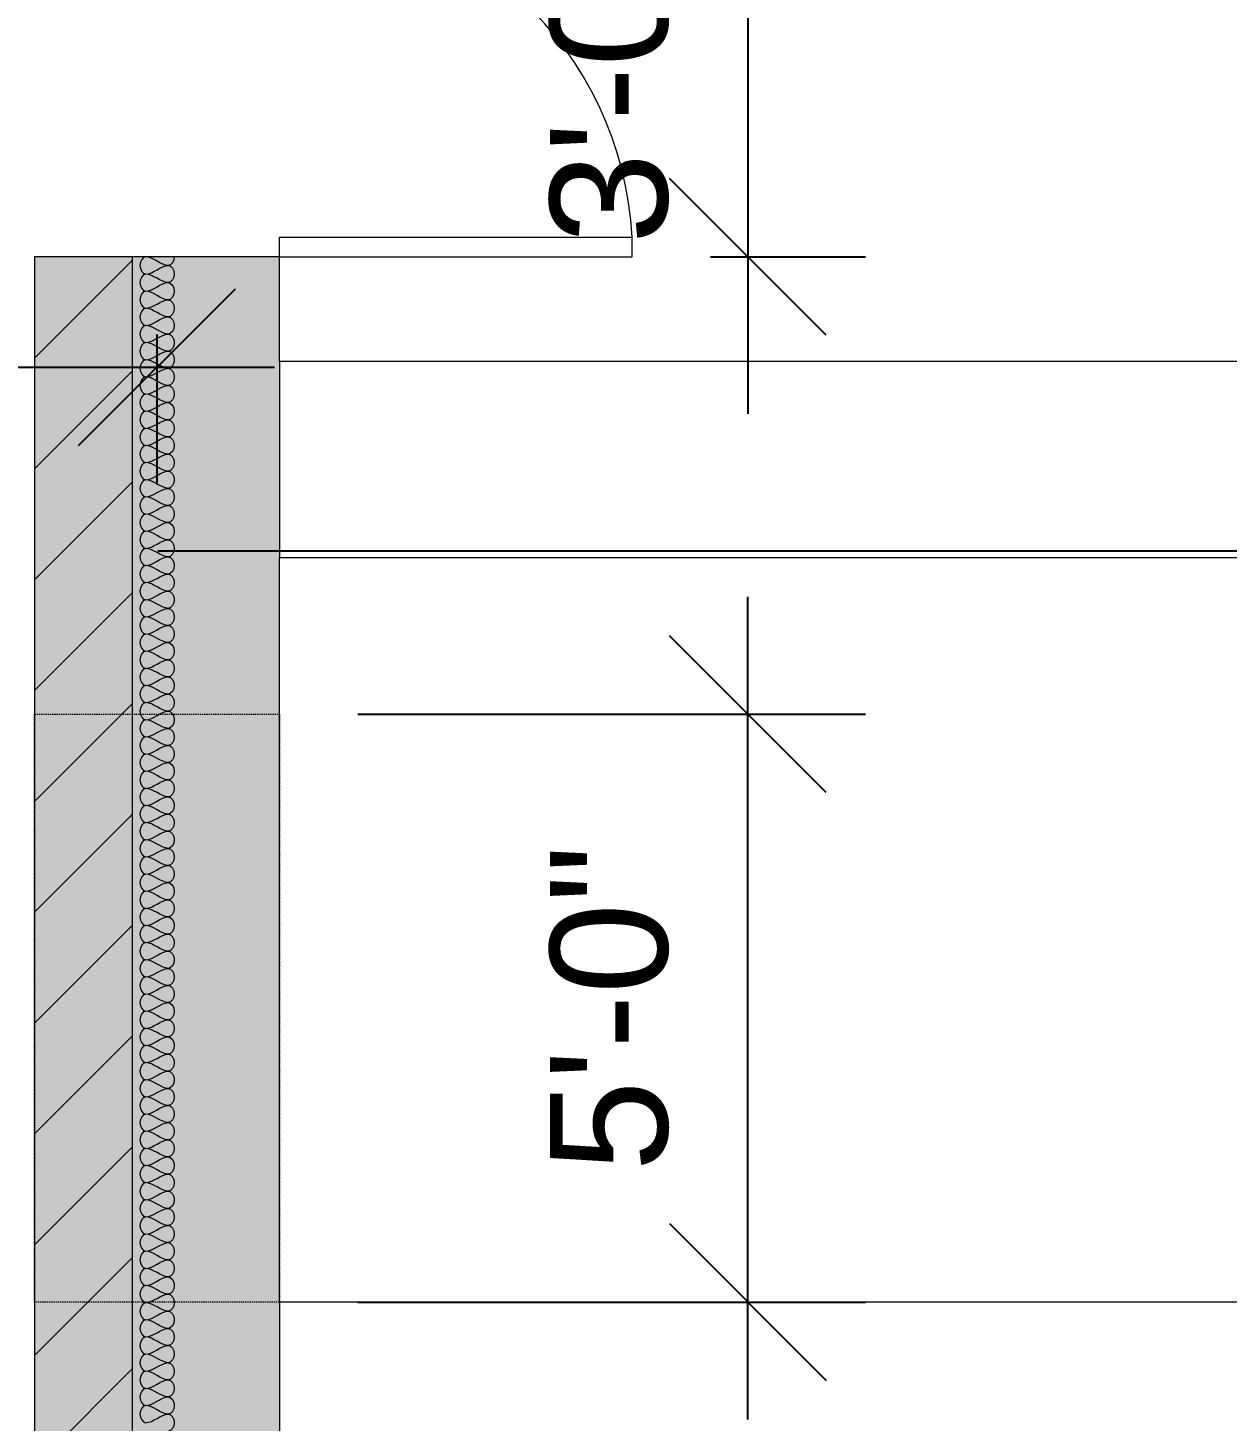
# Model space of a CAD drawing. Header units: inches. Extents: x 1913 to 24953, y -2945 to 1064.
# Drawn here: x 24171.5 to 24294, y -154.8 to -12.6 of the extents above; entities that cross this region are included whole.
import ezdxf

# ---------------------------------------------------------------- set-up
doc = ezdxf.new("R2010")
doc.units = ezdxf.units.IN
doc.header["$MEASUREMENT"] = 0
doc.linetypes.add('Hidden 1_8_', pattern=[0.1875, 0.125, -0.0625])
for name, color, linetype, lineweight in [('A-ANNO-DIMS', 211, 'Continuous', 9), ('A-DETL', 90, 'Continuous', 9), ('A-DETL-HDLN', 90, 'Hidden 1_8_', 9), ('A-DOOR', 31, 'Continuous', 13), ('A-WALL', 113, 'Continuous', 13), ('A-WALL-PATT', 111, 'Continuous', 50)]:
    doc.layers.add(name, color=color, linetype=linetype, lineweight=lineweight)
doc.styles.add('Arial', font='arial.ttf', dxfattribs={"height": 12})
doc.dimstyles.new('Linear_-_3_32__Arial', dxfattribs={"dimscale": 12, "dimtxt": 12.243113, "dimasz": 1.333333, "dimexe": 1, "dimexo": 0.666667, "dimgap": 0.666667, "dimtad": 1, "dimdec": 5, "dimrnd": 0.03125, "dimzin": 1, "dimdsep": 46, "dimlunit": 4, "dimtxsty": 'Arial', "dimblk1": 'OBLIQUE', "dimblk2": 'OBLIQUE', "dimsah": 1, "dimcen": 0.09, "dimdle": 1, "dimazin": 0, "dimtfac": 1, "dimtdec": 4, "dimtix": 1, "dimtmove": 0, "dimatfit": 3, "dimfxl": 1, "dimtvp": 1, "dimtfill": 1, "dimfrac": 2, "dimtolj": 1, "dimtzin": 0, "dimarcsym": 2})

# ---------------------------------------------------------------- blocks, each defined once
blk = doc.blocks.new('Single-Flush - 36_ x 80_-495087-FloorPlan')
at = {"layer": 'A-DOOR', "lineweight": 20}
for p, q in [((16, 12.5), (16, 48.51)), ((18, 48.51), (16, 48.51)), ((18, 12.5), (18, 48.51)), ((18, 12.5), (16, 12.5))]:
    blk.add_line(p, q, dxfattribs=at)
at = {"layer": 'A-DOOR', "lineweight": 9}
blk.add_arc((18, 12.5), 36.07, 93.1789, 180, dxfattribs=at)
blk = doc.blocks.new('_Oblique')
at = {"color": 0, "linetype": 'ByBlock', "lineweight": -2}
blk.add_line((-0.5, -0.5), (0.5, 0.5), dxfattribs=at)
blk = doc.blocks.new('*D806')
at = {"layer": 'A-ANNO-DIMS', "color": 0, "lineweight": -2, "transparency": 16777216}
for p, q in [((24420.62, 786.04), (24420.62, -1541.96)), ((24190, 774.04), (24432.62, 774.04)), ((24192.72, -1529.96), (24432.62, -1529.96))]:
    blk.add_line(p, q, dxfattribs=at)
at = {"layer": 'Defpoints', "color": 0, "lineweight": 0, "transparency": 16777216}
for p in [(24182, 774.04), (24184.72, -1529.96), (24420.62, -1529.96)]:
    blk.add_point(p, dxfattribs=at)
at = {"layer": 'A-ANNO-DIMS', "color": 0, "lineweight": -2, "transparency": 16777216, "xscale": 16, "yscale": 16, "zscale": 16}
for p, rotation in [((24420.62, 774.04), 90), ((24420.62, -1529.96), 270)]:
    blk.add_blockref('_Oblique', p, dxfattribs=dict(at, rotation=rotation))
at = {"layer": 'A-ANNO-DIMS', "color": 0, "lineweight": 0, "transparency": 16777216, "insert": (24406.5, -377.96), "char_height": 12, "width": 73.4587, "attachment_point": 5, "rotation": 90, "style": 'Arial'}
blk.add_mtext('\\A1;192\'-0"', dxfattribs=at)
blk = doc.blocks.new('*D768')
at = {"layer": 'A-ANNO-DIMS', "color": 0, "lineweight": -2, "transparency": 16777216}
for p, q in [((24388.62, -977.96), (24388.62, -53.96)), ((24184.82, -65.96), (24400.62, -65.96)), ((24205.22, -965.96), (24400.62, -965.96))]:
    blk.add_line(p, q, dxfattribs=at)
at = {"layer": 'Defpoints', "color": 0, "lineweight": 0, "transparency": 16777216}
for p in [(24176.82, -65.96), (24388.62, -65.96), (24197.22, -965.96)]:
    blk.add_point(p, dxfattribs=at)
at = {"layer": 'A-ANNO-DIMS', "color": 0, "lineweight": -2, "transparency": 16777216, "xscale": 16, "yscale": 16, "zscale": 16}
for p, rotation in [((24388.62, -65.96), 90), ((24388.62, -965.96), 270)]:
    blk.add_blockref('_Oblique', p, dxfattribs=dict(at, rotation=rotation))
at = {"layer": 'A-ANNO-DIMS', "color": 0, "lineweight": 0, "transparency": 16777216, "insert": (24374.5, -515.96), "char_height": 12, "width": 51.3081, "attachment_point": 5, "rotation": 90, "style": 'Arial'}
blk.add_mtext('\\A1;75\'-0"', dxfattribs=at)
blk = doc.blocks.new('*D769')
at = {"layer": 'A-ANNO-DIMS', "color": 0, "lineweight": -2, "transparency": 16777216}
for p, q in [((24388.62, -77.96), (24388.62, 786.04)), ((24192.72, 774.04), (24400.62, 774.04)), ((24184.82, -65.96), (24400.62, -65.96))]:
    blk.add_line(p, q, dxfattribs=at)
at = {"layer": 'Defpoints', "color": 0, "lineweight": 0, "transparency": 16777216}
for p in [(24184.72, 774.04), (24388.62, 774.04), (24176.82, -65.96)]:
    blk.add_point(p, dxfattribs=at)
at = {"layer": 'A-ANNO-DIMS', "color": 0, "lineweight": -2, "transparency": 16777216, "xscale": 16, "yscale": 16, "zscale": 16}
for p, rotation in [((24388.62, 774.04), 90), ((24388.62, -65.96), 270)]:
    blk.add_blockref('_Oblique', p, dxfattribs=dict(at, rotation=rotation))
at = {"layer": 'A-ANNO-DIMS', "color": 0, "lineweight": 0, "transparency": 16777216, "insert": (24374.5, 354.04), "char_height": 12, "width": 62.3834, "attachment_point": 5, "rotation": 90, "style": 'Arial'}
blk.add_mtext('\\A1;70\'-0"', dxfattribs=at)
blk = doc.blocks.new('*D794')
at = {"layer": 'A-ANNO-DIMS', "color": 0, "lineweight": -2, "transparency": 16777216}
for p, q in [((23668.72, -57.96), (23668.72, 26.47)), ((24184.72, 17.79), (24184.72, 2.47)), ((23656.72, 14.47), (24196.72, 14.47))]:
    blk.add_line(p, q, dxfattribs=at)
at = {"layer": 'Defpoints', "color": 0, "lineweight": 0, "transparency": 16777216}
for p in [(24184.72, 25.79), (24184.72, 14.47), (23668.72, -65.96)]:
    blk.add_point(p, dxfattribs=at)
at = {"layer": 'A-ANNO-DIMS', "color": 0, "lineweight": -2, "transparency": 16777216, "xscale": 16, "yscale": 16, "zscale": 16, "rotation": 180}
blk.add_blockref('_Oblique', (23668.72, 14.47), dxfattribs=at)
at = {"layer": 'A-ANNO-DIMS', "color": 0, "lineweight": -2, "transparency": 16777216, "xscale": 16, "yscale": 16, "zscale": 16}
blk.add_blockref('_Oblique', (24184.72, 14.47), dxfattribs=at)
at = {"layer": 'A-ANNO-DIMS', "color": 0, "lineweight": 0, "transparency": 16777216, "insert": (23926.72, 28.61), "char_height": 12, "width": 62.3834, "attachment_point": 5, "style": 'Arial'}
blk.add_mtext('\\A1;43\'-0"', dxfattribs=at)
blk = doc.blocks.new('*D796')
at = {"layer": 'A-ANNO-DIMS', "color": 0, "lineweight": -2, "transparency": 16777216}
for p, q in [((24082.72, -57.96), (24082.72, -35.2)), ((24184.72, -43.89), (24184.72, -59.2)), ((24070.72, -47.2), (24196.72, -47.2))]:
    blk.add_line(p, q, dxfattribs=at)
at = {"layer": 'Defpoints', "color": 0, "lineweight": 0, "transparency": 16777216}
for p in [(24184.72, -35.89), (24184.72, -47.2), (24082.72, -65.96)]:
    blk.add_point(p, dxfattribs=at)
at = {"layer": 'A-ANNO-DIMS', "color": 0, "lineweight": -2, "transparency": 16777216, "xscale": 16, "yscale": 16, "zscale": 16, "rotation": 180}
blk.add_blockref('_Oblique', (24082.72, -47.2), dxfattribs=at)
at = {"layer": 'A-ANNO-DIMS', "color": 0, "lineweight": -2, "transparency": 16777216, "xscale": 16, "yscale": 16, "zscale": 16}
blk.add_blockref('_Oblique', (24184.72, -47.2), dxfattribs=at)
at = {"layer": 'A-ANNO-DIMS', "color": 0, "lineweight": 0, "transparency": 16777216, "insert": (24133.72, -33.07), "char_height": 12, "width": 51.3081, "attachment_point": 5, "style": 'Arial'}
blk.add_mtext('\\A1;8\'-6"', dxfattribs=at)
blk = doc.blocks.new('*D798')
at = {"layer": 'A-ANNO-DIMS', "color": 0, "lineweight": -2, "transparency": 16777216}
for p, q in [((24245.05, 0.04), (24245.05, 16.04)), ((24241.24, 0.04), (24257.05, 0.04)), ((24245.05, 0.04), (24245.05, -35.96)), ((24241.24, -35.96), (24257.05, -35.96)), ((24245.05, -35.96), (24245.05, -51.96))]:
    blk.add_line(p, q, dxfattribs=at)
at = {"layer": 'Defpoints', "color": 0, "lineweight": 0, "transparency": 16777216}
for p in [(24233.24, 0.04), (24233.24, -35.96), (24245.05, -35.96)]:
    blk.add_point(p, dxfattribs=at)
at = {"layer": 'A-ANNO-DIMS', "color": 0, "lineweight": -2, "transparency": 16777216, "xscale": 16, "yscale": 16, "zscale": 16}
for p, rotation in [((24245.05, 0.04), 270), ((24245.05, -35.96), 90)]:
    blk.add_blockref('_Oblique', p, dxfattribs=dict(at, rotation=rotation))
at = {"layer": 'A-ANNO-DIMS', "color": 0, "lineweight": 0, "transparency": 16777216, "insert": (24230.92, -17.96), "char_height": 12, "width": 62.3834, "attachment_point": 5, "rotation": 90, "style": 'Arial'}
blk.add_mtext('\\A1;3\'-0"', dxfattribs=at)
blk = doc.blocks.new('*D799')
at = {"layer": 'A-ANNO-DIMS', "color": 0, "lineweight": -2, "transparency": 16777216}
for p, q in [((24245.05, -154.64), (24245.05, -70.64)), ((24205.22, -82.64), (24257.05, -82.64)), ((24205.22, -142.64), (24257.05, -142.64))]:
    blk.add_line(p, q, dxfattribs=at)
at = {"layer": 'Defpoints', "color": 0, "lineweight": 0, "transparency": 16777216}
for p in [(24197.22, -82.64), (24245.05, -82.64), (24197.22, -142.64)]:
    blk.add_point(p, dxfattribs=at)
at = {"layer": 'A-ANNO-DIMS', "color": 0, "lineweight": -2, "transparency": 16777216, "xscale": 16, "yscale": 16, "zscale": 16}
for p, rotation in [((24245.05, -82.64), 90), ((24245.05, -142.64), 270)]:
    blk.add_blockref('_Oblique', p, dxfattribs=dict(at, rotation=rotation))
at = {"layer": 'A-ANNO-DIMS', "color": 0, "lineweight": 0, "transparency": 16777216, "insert": (24230.93, -112.64), "char_height": 12, "width": 51.3081, "attachment_point": 5, "rotation": 90, "style": 'Arial'}
blk.add_mtext('\\A1;5\'-0"', dxfattribs=at)

msp = doc.modelspace()

# ---------------------------------------------------------------- hatches: boundary and pattern name
at = {"layer": 'A-WALL-PATT', "lineweight": 0}
h = msp.add_hatch(dxfattribs=at)
h.set_pattern_fill('FP_1', color=256, style=0, pattern_type=2)
h.set_pattern_definition([(50, (23317.123, 399.692), (36.72335, -3.213), [3.84, -42.24]), (355, (23317.123, 399.69), (-7.1044, 38.51274), [3.072, -33.792]), (100.451, (23320.183, 399.424), (29.62024, 35.29956), [3.263, -35.898]), (46.184, (23317.123, 409.93), (54.6425, -8.4752), [5.76, -63.36]), (96.636, (23321.68, 409.226), (47.854, 49.8752), [4.895, -53.848]), (351.184, (23317.123, 409.93), (47.8553, 49.8749), [4.608, -50.688]), (21, (23322.243, 407.372), (30.56126, -20.614), [3.84, -42.24]), (326, (23322.243, 407.37), (12.4577, 37.1283), [3.072, -33.792]), (71.451, (23324.79, 405.654), (43.02, 16.5135), [3.263, -35.898]), (37.5, (23317.123, 399.692), (0.6228, 17.04428), [1.69, -31.693, 1.69, -32.614, -33.92]), (37.5, (23317.123, 399.692), (0.6228, 17.04428), [-67.686, 1.69, -32.23]), (7.5, (23317.123, 399.692), (13.4694, 20.19387), [1.69, -17.869, 1.69, -30.925, -12.928]), (7.5, (23317.123, 399.692), (13.4694, 20.19387), [-52.173, 1.69, -11.238]), (327.5, (23305.705, 399.692), (27.33168, -1.15522), [1.69, -11.11, 1.69, -38.246, -52.992]), (327.5, (23305.705, 399.692), (27.33168, -1.15522), [-52.736, 1.69, -51.302]), (317.5, (23300.585, 399.692), (29.85903, 5.12498), [1.69, -14.95, 1.69, -24.832, -37.632]), (317.5, (23300.585, 399.692), (29.85903, 5.12498), [-43.162, 1.69, -35.942])])
h.paths.add_polyline_path([(24172.225, -35.956342), (24197.225, -35.956342), (24197.225, -46.641983), (24197.225, -66.641983), (24197.225, -142.641983), (24197.225, -162.641983), (24197.225, -965.956342), (24172.225, -965.956342), (24172.225, -291.956342), (24172.225, -271.956342), (24172.225, -172.956342), (24172.225, -162.956342)], flags=0)
h.paths.add_polyline_path([(24172.225, 193.043658), (24197.225, 193.043658), (24197.225, 0.043658), (24172.225, 0.043658)], flags=0)
h = msp.add_hatch(dxfattribs=at)
h.set_pattern_fill('FP_2', color=256, style=0, pattern_type=2)
h.set_pattern_definition([(45, (23317.1235, 399.692), (-5.656854, 5.656854), [])])
h.paths.add_polyline_path([(24172.225, 0.043658), (24182.225, 0.043658), (24182.225, 193.043658), (24172.225, 193.043658)])
h.paths.add_polyline_path([(24172.225, -965.956342), (24182.225, -965.956342), (24182.225, -35.956342), (24172.225, -35.956342)])
h.paths.add_polyline_path([(24172.225, -1325.956441), (24182.225, -1325.956441), (24182.225, -1085.956342), (24172.225, -1085.956342)])
h.paths.add_polyline_path([(24182.225, -1457.956342), (24172.225, -1457.956342), (24172.225, -1517.456342), (24182.225, -1517.456342)])

# ---------------------------------------------------------------- linework, layer by layer
at = {"layer": 'A-DETL', "lineweight": 0}
for points in [[(24183.558333, -35.956342), (24183.283347, -35.956342), (24182.666653, -36.831342), (24183.283347, -37.706342), (24183.558333, -37.706342)], [(24185.891667, -36.831342), (24185.089952, -36.831342), (24184.360048, -35.956342), (24183.558333, -35.956342)], [(24183.558333, -37.706342), (24184.360048, -37.706342), (24185.089952, -36.831342), (24185.891667, -36.831342)], [(24186.475, -35.956342), (24186.475, -36.368821), (24186.166653, -36.831342), (24185.891667, -36.831342)], [(24185.891667, -36.831342), (24186.166653, -36.831342), (24186.783347, -37.706342), (24186.166653, -38.581342), (24185.891667, -38.581342)], [(24183.558333, -37.706342), (24183.283347, -37.706342), (24182.666653, -38.581342), (24183.283347, -39.456342), (24183.558333, -39.456342)], [(24185.891667, -38.581342), (24185.089952, -38.581342), (24184.360048, -37.706342), (24183.558333, -37.706342)], [(24183.558333, -39.456342), (24183.283347, -39.456342), (24182.666653, -40.331342), (24183.283347, -41.206342), (24183.558333, -41.206342)], [(24183.558333, -39.456342), (24184.360048, -39.456342), (24185.089952, -38.581342), (24185.891667, -38.581342)], [(24185.891667, -40.331342), (24185.089952, -40.331342), (24184.360048, -39.456342), (24183.558333, -39.456342)], [(24185.891667, -38.581342), (24186.166653, -38.581342), (24186.783347, -39.456342), (24186.166653, -40.331342), (24185.891667, -40.331342)], [(24183.558333, -41.206342), (24183.283347, -41.206342), (24182.666653, -42.081342), (24183.283347, -42.956342), (24183.558333, -42.956342)], [(24183.558333, -41.206342), (24184.360048, -41.206342), (24185.089952, -40.331342), (24185.891667, -40.331342)], [(24185.891667, -42.081342), (24185.089952, -42.081342), (24184.360048, -41.206342), (24183.558333, -41.206342)], [(24185.891667, -40.331342), (24186.166653, -40.331342), (24186.783347, -41.206342), (24186.166653, -42.081342), (24185.891667, -42.081342)], [(24183.558333, -42.956342), (24184.360048, -42.956342), (24185.089952, -42.081342), (24185.891667, -42.081342)], [(24185.891667, -42.081342), (24186.166653, -42.081342), (24186.783347, -42.956342), (24186.166653, -43.831342), (24185.891667, -43.831342)], [(24183.558333, -42.956342), (24183.283347, -42.956342), (24182.666653, -43.831342), (24183.283347, -44.706342), (24183.558333, -44.706342)], [(24185.891667, -43.831342), (24185.089952, -43.831342), (24184.360048, -42.956342), (24183.558333, -42.956342)], [(24183.558333, -44.706342), (24184.360048, -44.706342), (24185.089952, -43.831342), (24185.891667, -43.831342)], [(24185.891667, -43.831342), (24186.166653, -43.831342), (24186.783347, -44.706342), (24186.166653, -45.581342), (24185.891667, -45.581342)], [(24183.558333, -44.706342), (24183.283347, -44.706342), (24182.666653, -45.581342), (24183.283347, -46.456342), (24183.558333, -46.456342)], [(24185.891667, -45.581342), (24185.089952, -45.581342), (24184.360048, -44.706342), (24183.558333, -44.706342)], [(24183.558333, -46.456342), (24183.283347, -46.456342), (24182.666653, -47.331342), (24183.283347, -48.206342), (24183.558333, -48.206342)], [(24183.558333, -46.456342), (24184.360048, -46.456342), (24185.089952, -45.581342), (24185.891667, -45.581342)], [(24185.891667, -47.331342), (24185.089952, -47.331342), (24184.360048, -46.456342), (24183.558333, -46.456342)], [(24185.891667, -45.581342), (24186.166653, -45.581342), (24186.783347, -46.456342), (24186.166653, -47.331342), (24185.891667, -47.331342)], [(24183.558333, -48.206342), (24183.283347, -48.206342), (24182.666653, -49.081342), (24183.283347, -49.956342), (24183.558333, -49.956342)], [(24183.558333, -48.206342), (24184.360048, -48.206342), (24185.089952, -47.331342), (24185.891667, -47.331342)], [(24185.891667, -49.081342), (24185.089952, -49.081342), (24184.360048, -48.206342), (24183.558333, -48.206342)], [(24185.891667, -47.331342), (24186.166653, -47.331342), (24186.783347, -48.206342), (24186.166653, -49.081342), (24185.891667, -49.081342)], [(24183.558333, -49.956342), (24184.360048, -49.956342), (24185.089952, -49.081342), (24185.891667, -49.081342)], [(24185.891667, -49.081342), (24186.166653, -49.081342), (24186.783347, -49.956342), (24186.166653, -50.831342), (24185.891667, -50.831342)], [(24183.558333, -49.956342), (24183.283347, -49.956342), (24182.666653, -50.831342), (24183.283347, -51.706342), (24183.558333, -51.706342)], [(24185.891667, -50.831342), (24185.089952, -50.831342), (24184.360048, -49.956342), (24183.558333, -49.956342)], [(24183.558333, -51.706342), (24184.360048, -51.706342), (24185.089952, -50.831342), (24185.891667, -50.831342)], [(24185.891667, -50.831342), (24186.166653, -50.831342), (24186.783347, -51.706342), (24186.166653, -52.581342), (24185.891667, -52.581342)], [(24183.558333, -51.706342), (24183.283347, -51.706342), (24182.666653, -52.581342), (24183.283347, -53.456342), (24183.558333, -53.456342)], [(24185.891667, -52.581342), (24185.089952, -52.581342), (24184.360048, -51.706342), (24183.558333, -51.706342)], [(24183.558333, -53.456342), (24184.360048, -53.456342), (24185.089952, -52.581342), (24185.891667, -52.581342)], [(24185.891667, -52.581342), (24186.166653, -52.581342), (24186.783347, -53.456342), (24186.166653, -54.331342), (24185.891667, -54.331342)], [(24183.558333, -53.456342), (24183.283347, -53.456342), (24182.666653, -54.331342), (24183.283347, -55.206342), (24183.558333, -55.206342)], [(24185.891667, -54.331342), (24185.089952, -54.331342), (24184.360048, -53.456342), (24183.558333, -53.456342)], [(24183.558333, -55.206342), (24183.283347, -55.206342), (24182.666653, -56.081342), (24183.283347, -56.956342), (24183.558333, -56.956342)], [(24183.558333, -55.206342), (24184.360048, -55.206342), (24185.089952, -54.331342), (24185.891667, -54.331342)], [(24185.891667, -56.081342), (24185.089952, -56.081342), (24184.360048, -55.206342), (24183.558333, -55.206342)], [(24185.891667, -54.331342), (24186.166653, -54.331342), (24186.783347, -55.206342), (24186.166653, -56.081342), (24185.891667, -56.081342)], [(24183.558333, -56.956342), (24184.360048, -56.956342), (24185.089952, -56.081342), (24185.891667, -56.081342)], [(24185.891667, -56.081342), (24186.166653, -56.081342), (24186.783347, -56.956342), (24186.166653, -57.831342), (24185.891667, -57.831342)], [(24183.558333, -56.956342), (24183.283347, -56.956342), (24182.666653, -57.831342), (24183.283347, -58.706342), (24183.558333, -58.706342)], [(24185.891667, -57.831342), (24185.089952, -57.831342), (24184.360048, -56.956342), (24183.558333, -56.956342)], [(24183.558333, -58.706342), (24184.360048, -58.706342), (24185.089952, -57.831342), (24185.891667, -57.831342)], [(24185.891667, -57.831342), (24186.166653, -57.831342), (24186.783347, -58.706342), (24186.166653, -59.581342), (24185.891667, -59.581342)], [(24183.558333, -58.706342), (24183.283347, -58.706342), (24182.666653, -59.581342), (24183.283347, -60.456342), (24183.558333, -60.456342)], [(24185.891667, -59.581342), (24185.089952, -59.581342), (24184.360048, -58.706342), (24183.558333, -58.706342)], [(24183.558333, -60.456342), (24184.360048, -60.456342), (24185.089952, -59.581342), (24185.891667, -59.581342)], [(24185.891667, -59.581342), (24186.166653, -59.581342), (24186.783347, -60.456342), (24186.166653, -61.331342), (24185.891667, -61.331342)], [(24183.558333, -60.456342), (24183.283347, -60.456342), (24182.666653, -61.331342), (24183.283347, -62.206342), (24183.558333, -62.206342)], [(24185.891667, -61.331342), (24185.089952, -61.331342), (24184.360048, -60.456342), (24183.558333, -60.456342)], [(24183.558333, -62.206342), (24183.283347, -62.206342), (24182.666653, -63.081342), (24183.283347, -63.956342), (24183.558333, -63.956342)], [(24183.558333, -62.206342), (24184.360048, -62.206342), (24185.089952, -61.331342), (24185.891667, -61.331342)], [(24185.891667, -63.081342), (24185.089952, -63.081342), (24184.360048, -62.206342), (24183.558333, -62.206342)], [(24185.891667, -61.331342), (24186.166653, -61.331342), (24186.783347, -62.206342), (24186.166653, -63.081342), (24185.891667, -63.081342)], [(24183.558333, -63.956342), (24183.283347, -63.956342), (24182.666653, -64.831342), (24183.283347, -65.706342), (24183.558333, -65.706342)], [(24183.558333, -63.956342), (24184.360048, -63.956342), (24185.089952, -63.081342), (24185.891667, -63.081342)], [(24185.891667, -64.831342), (24185.089952, -64.831342), (24184.360048, -63.956342), (24183.558333, -63.956342)], [(24185.891667, -63.081342), (24186.166653, -63.081342), (24186.783347, -63.956342), (24186.166653, -64.831342), (24185.891667, -64.831342)], [(24183.558333, -65.706342), (24184.360048, -65.706342), (24185.089952, -64.831342), (24185.891667, -64.831342)], [(24185.891667, -64.831342), (24186.166653, -64.831342), (24186.783347, -65.706342), (24186.166653, -66.581342), (24185.891667, -66.581342)], [(24183.558333, -65.706342), (24183.283347, -65.706342), (24182.666653, -66.581342), (24183.283347, -67.456342), (24183.558333, -67.456342)], [(24185.891667, -66.581342), (24185.089952, -66.581342), (24184.360048, -65.706342), (24183.558333, -65.706342)], [(24183.558333, -67.456342), (24184.360048, -67.456342), (24185.089952, -66.581342), (24185.891667, -66.581342)], [(24185.891667, -66.581342), (24186.166653, -66.581342), (24186.783347, -67.456342), (24186.166653, -68.331342), (24185.891667, -68.331342)], [(24183.558333, -67.456342), (24183.283347, -67.456342), (24182.666653, -68.331342), (24183.283347, -69.206342), (24183.558333, -69.206342)], [(24185.891667, -68.331342), (24185.089952, -68.331342), (24184.360048, -67.456342), (24183.558333, -67.456342)], [(24183.558333, -69.206342), (24183.283347, -69.206342), (24182.666653, -70.081342), (24183.283347, -70.956342), (24183.558333, -70.956342)], [(24183.558333, -69.206342), (24184.360048, -69.206342), (24185.089952, -68.331342), (24185.891667, -68.331342)], [(24185.891667, -70.081342), (24185.089952, -70.081342), (24184.360048, -69.206342), (24183.558333, -69.206342)], [(24185.891667, -68.331342), (24186.166653, -68.331342), (24186.783347, -69.206342), (24186.166653, -70.081342), (24185.891667, -70.081342)], [(24183.558333, -70.956342), (24183.283347, -70.956342), (24182.666653, -71.831342), (24183.283347, -72.706342), (24183.558333, -72.706342)], [(24183.558333, -70.956342), (24184.360048, -70.956342), (24185.089952, -70.081342), (24185.891667, -70.081342)], [(24185.891667, -71.831342), (24185.089952, -71.831342), (24184.360048, -70.956342), (24183.558333, -70.956342)], [(24185.891667, -70.081342), (24186.166653, -70.081342), (24186.783347, -70.956342), (24186.166653, -71.831342), (24185.891667, -71.831342)], [(24183.558333, -72.706342), (24184.360048, -72.706342), (24185.089952, -71.831342), (24185.891667, -71.831342)], [(24185.891667, -71.831342), (24186.166653, -71.831342), (24186.783347, -72.706342), (24186.166653, -73.581342), (24185.891667, -73.581342)], [(24183.558333, -72.706342), (24183.283347, -72.706342), (24182.666653, -73.581342), (24183.283347, -74.456342), (24183.558333, -74.456342)], [(24185.891667, -73.581342), (24185.089952, -73.581342), (24184.360048, -72.706342), (24183.558333, -72.706342)], [(24183.558333, -74.456342), (24184.360048, -74.456342), (24185.089952, -73.581342), (24185.891667, -73.581342)], [(24185.891667, -73.581342), (24186.166653, -73.581342), (24186.783347, -74.456342), (24186.166653, -75.331342), (24185.891667, -75.331342)], [(24183.558333, -74.456342), (24183.283347, -74.456342), (24182.666653, -75.331342), (24183.283347, -76.206342), (24183.558333, -76.206342)], [(24185.891667, -75.331342), (24185.089952, -75.331342), (24184.360048, -74.456342), (24183.558333, -74.456342)], [(24183.558333, -76.206342), (24184.360048, -76.206342), (24185.089952, -75.331342), (24185.891667, -75.331342)], [(24185.891667, -75.331342), (24186.166653, -75.331342), (24186.783347, -76.206342), (24186.166653, -77.081342), (24185.891667, -77.081342)], [(24183.558333, -76.206342), (24183.283347, -76.206342), (24182.666653, -77.081342), (24183.283347, -77.956342), (24183.558333, -77.956342)], [(24185.891667, -77.081342), (24185.089952, -77.081342), (24184.360048, -76.206342), (24183.558333, -76.206342)], [(24183.558333, -77.956342), (24183.283347, -77.956342), (24182.666653, -78.831342), (24183.283347, -79.706342), (24183.558333, -79.706342)], [(24183.558333, -77.956342), (24184.360048, -77.956342), (24185.089952, -77.081342), (24185.891667, -77.081342)], [(24185.891667, -78.831342), (24185.089952, -78.831342), (24184.360048, -77.956342), (24183.558333, -77.956342)], [(24185.891667, -77.081342), (24186.166653, -77.081342), (24186.783347, -77.956342), (24186.166653, -78.831342), (24185.891667, -78.831342)], [(24183.558333, -79.706342), (24184.360048, -79.706342), (24185.089952, -78.831342), (24185.891667, -78.831342)], [(24185.891667, -78.831342), (24186.166653, -78.831342), (24186.783347, -79.706342), (24186.166653, -80.581342), (24185.891667, -80.581342)], [(24183.558333, -79.706342), (24183.283347, -79.706342), (24182.666653, -80.581342), (24183.283347, -81.456342), (24183.558333, -81.456342)], [(24185.891667, -80.581342), (24185.089952, -80.581342), (24184.360048, -79.706342), (24183.558333, -79.706342)], [(24183.558333, -81.456342), (24184.360048, -81.456342), (24185.089952, -80.581342), (24185.891667, -80.581342)], [(24185.891667, -80.581342), (24186.166653, -80.581342), (24186.783347, -81.456342), (24186.166653, -82.331342), (24185.891667, -82.331342)], [(24183.558333, -81.456342), (24183.283347, -81.456342), (24182.666653, -82.331342), (24183.283347, -83.206342), (24183.558333, -83.206342)], [(24185.891667, -82.331342), (24185.089952, -82.331342), (24184.360048, -81.456342), (24183.558333, -81.456342)], [(24183.558333, -83.206342), (24184.360048, -83.206342), (24185.089952, -82.331342), (24185.891667, -82.331342)], [(24185.891667, -82.331342), (24186.166653, -82.331342), (24186.783347, -83.206342), (24186.166653, -84.081342), (24185.891667, -84.081342)], [(24183.558333, -83.206342), (24183.283347, -83.206342), (24182.666653, -84.081342), (24183.283347, -84.956342), (24183.558333, -84.956342)], [(24185.891667, -84.081342), (24185.089952, -84.081342), (24184.360048, -83.206342), (24183.558333, -83.206342)], [(24183.558333, -84.956342), (24183.283347, -84.956342), (24182.666653, -85.831342), (24183.283347, -86.706342), (24183.558333, -86.706342)], [(24183.558333, -84.956342), (24184.360048, -84.956342), (24185.089952, -84.081342), (24185.891667, -84.081342)], [(24185.891667, -85.831342), (24185.089952, -85.831342), (24184.360048, -84.956342), (24183.558333, -84.956342)], [(24185.891667, -84.081342), (24186.166653, -84.081342), (24186.783347, -84.956342), (24186.166653, -85.831342), (24185.891667, -85.831342)], [(24183.558333, -86.706342), (24183.283347, -86.706342), (24182.666653, -87.581342), (24183.283347, -88.456342), (24183.558333, -88.456342)], [(24183.558333, -86.706342), (24184.360048, -86.706342), (24185.089952, -85.831342), (24185.891667, -85.831342)], [(24185.891667, -87.581342), (24185.089952, -87.581342), (24184.360048, -86.706342), (24183.558333, -86.706342)], [(24185.891667, -85.831342), (24186.166653, -85.831342), (24186.783347, -86.706342), (24186.166653, -87.581342), (24185.891667, -87.581342)], [(24183.558333, -88.456342), (24184.360048, -88.456342), (24185.089952, -87.581342), (24185.891667, -87.581342)], [(24185.891667, -87.581342), (24186.166653, -87.581342), (24186.783347, -88.456342), (24186.166653, -89.331342), (24185.891667, -89.331342)], [(24183.558333, -88.456342), (24183.283347, -88.456342), (24182.666653, -89.331342), (24183.283347, -90.206342), (24183.558333, -90.206342)], [(24185.891667, -89.331342), (24185.089952, -89.331342), (24184.360048, -88.456342), (24183.558333, -88.456342)], [(24183.558333, -90.206342), (24184.360048, -90.206342), (24185.089952, -89.331342), (24185.891667, -89.331342)], [(24185.891667, -89.331342), (24186.166653, -89.331342), (24186.783347, -90.206342), (24186.166653, -91.081342), (24185.891667, -91.081342)], [(24183.558333, -90.206342), (24183.283347, -90.206342), (24182.666653, -91.081342), (24183.283347, -91.956342), (24183.558333, -91.956342)], [(24185.891667, -91.081342), (24185.089952, -91.081342), (24184.360048, -90.206342), (24183.558333, -90.206342)], [(24183.558333, -91.956342), (24183.283347, -91.956342), (24182.666653, -92.831342), (24183.283347, -93.706342), (24183.558333, -93.706342)], [(24183.558333, -91.956342), (24184.360048, -91.956342), (24185.089952, -91.081342), (24185.891667, -91.081342)], [(24185.891667, -92.831342), (24185.089952, -92.831342), (24184.360048, -91.956342), (24183.558333, -91.956342)], [(24185.891667, -91.081342), (24186.166653, -91.081342), (24186.783347, -91.956342), (24186.166653, -92.831342), (24185.891667, -92.831342)], [(24183.558333, -93.706342), (24183.283347, -93.706342), (24182.666653, -94.581342), (24183.283347, -95.456342), (24183.558333, -95.456342)], [(24183.558333, -93.706342), (24184.360048, -93.706342), (24185.089952, -92.831342), (24185.891667, -92.831342)], [(24185.891667, -94.581342), (24185.089952, -94.581342), (24184.360048, -93.706342), (24183.558333, -93.706342)], [(24185.891667, -92.831342), (24186.166653, -92.831342), (24186.783347, -93.706342), (24186.166653, -94.581342), (24185.891667, -94.581342)], [(24183.558333, -95.456342), (24184.360048, -95.456342), (24185.089952, -94.581342), (24185.891667, -94.581342)], [(24185.891667, -94.581342), (24186.166653, -94.581342), (24186.783347, -95.456342), (24186.166653, -96.331342), (24185.891667, -96.331342)], [(24183.558333, -95.456342), (24183.283347, -95.456342), (24182.666653, -96.331342), (24183.283347, -97.206342), (24183.558333, -97.206342)], [(24185.891667, -96.331342), (24185.089952, -96.331342), (24184.360048, -95.456342), (24183.558333, -95.456342)], [(24183.558333, -97.206342), (24184.360048, -97.206342), (24185.089952, -96.331342), (24185.891667, -96.331342)], [(24185.891667, -96.331342), (24186.166653, -96.331342), (24186.783347, -97.206342), (24186.166653, -98.081342), (24185.891667, -98.081342)], [(24183.558333, -97.206342), (24183.283347, -97.206342), (24182.666653, -98.081342), (24183.283347, -98.956342), (24183.558333, -98.956342)], [(24185.891667, -98.081342), (24185.089952, -98.081342), (24184.360048, -97.206342), (24183.558333, -97.206342)], [(24183.558333, -98.956342), (24184.360048, -98.956342), (24185.089952, -98.081342), (24185.891667, -98.081342)], [(24185.891667, -98.081342), (24186.166653, -98.081342), (24186.783347, -98.956342), (24186.166653, -99.831342), (24185.891667, -99.831342)], [(24183.558333, -98.956342), (24183.283347, -98.956342), (24182.666653, -99.831342), (24183.283347, -100.706342), (24183.558333, -100.706342)], [(24185.891667, -99.831342), (24185.089952, -99.831342), (24184.360048, -98.956342), (24183.558333, -98.956342)], [(24183.558333, -100.706342), (24183.283347, -100.706342), (24182.666653, -101.581342), (24183.283347, -102.456342), (24183.558333, -102.456342)], [(24183.558333, -100.706342), (24184.360048, -100.706342), (24185.089952, -99.831342), (24185.891667, -99.831342)], [(24185.891667, -101.581342), (24185.089952, -101.581342), (24184.360048, -100.706342), (24183.558333, -100.706342)], [(24185.891667, -99.831342), (24186.166653, -99.831342), (24186.783347, -100.706342), (24186.166653, -101.581342), (24185.891667, -101.581342)], [(24183.558333, -102.456342), (24184.360048, -102.456342), (24185.089952, -101.581342), (24185.891667, -101.581342)], [(24185.891667, -101.581342), (24186.166653, -101.581342), (24186.783347, -102.456342), (24186.166653, -103.331342), (24185.891667, -103.331342)], [(24183.558333, -102.456342), (24183.283347, -102.456342), (24182.666653, -103.331342), (24183.283347, -104.206342), (24183.558333, -104.206342)], [(24185.891667, -103.331342), (24185.089952, -103.331342), (24184.360048, -102.456342), (24183.558333, -102.456342)], [(24183.558333, -104.206342), (24184.360048, -104.206342), (24185.089952, -103.331342), (24185.891667, -103.331342)], [(24185.891667, -103.331342), (24186.166653, -103.331342), (24186.783347, -104.206342), (24186.166653, -105.081342), (24185.891667, -105.081342)], [(24183.558333, -104.206342), (24183.283347, -104.206342), (24182.666653, -105.081342), (24183.283347, -105.956342), (24183.558333, -105.956342)], [(24185.891667, -105.081342), (24185.089952, -105.081342), (24184.360048, -104.206342), (24183.558333, -104.206342)], [(24183.558333, -105.956342), (24184.360048, -105.956342), (24185.089952, -105.081342), (24185.891667, -105.081342)], [(24185.891667, -105.081342), (24186.166653, -105.081342), (24186.783347, -105.956342), (24186.166653, -106.831342), (24185.891667, -106.831342)], [(24183.558333, -105.956342), (24183.283347, -105.956342), (24182.666653, -106.831342), (24183.283347, -107.706342), (24183.558333, -107.706342)], [(24185.891667, -106.831342), (24185.089952, -106.831342), (24184.360048, -105.956342), (24183.558333, -105.956342)], [(24183.558333, -107.706342), (24183.283347, -107.706342), (24182.666653, -108.581342), (24183.283347, -109.456342), (24183.558333, -109.456342)], [(24183.558333, -107.706342), (24184.360048, -107.706342), (24185.089952, -106.831342), (24185.891667, -106.831342)], [(24185.891667, -108.581342), (24185.089952, -108.581342), (24184.360048, -107.706342), (24183.558333, -107.706342)], [(24185.891667, -106.831342), (24186.166653, -106.831342), (24186.783347, -107.706342), (24186.166653, -108.581342), (24185.891667, -108.581342)], [(24183.558333, -109.456342), (24183.283347, -109.456342), (24182.666653, -110.331342), (24183.283347, -111.206342), (24183.558333, -111.206342)], [(24183.558333, -109.456342), (24184.360048, -109.456342), (24185.089952, -108.581342), (24185.891667, -108.581342)], [(24185.891667, -110.331342), (24185.089952, -110.331342), (24184.360048, -109.456342), (24183.558333, -109.456342)], [(24185.891667, -108.581342), (24186.166653, -108.581342), (24186.783347, -109.456342), (24186.166653, -110.331342), (24185.891667, -110.331342)], [(24183.558333, -111.206342), (24184.360048, -111.206342), (24185.089952, -110.331342), (24185.891667, -110.331342)], [(24185.891667, -110.331342), (24186.166653, -110.331342), (24186.783347, -111.206342), (24186.166653, -112.081342), (24185.891667, -112.081342)], [(24183.558333, -111.206342), (24183.283347, -111.206342), (24182.666653, -112.081342), (24183.283347, -112.956342), (24183.558333, -112.956342)], [(24185.891667, -112.081342), (24185.089952, -112.081342), (24184.360048, -111.206342), (24183.558333, -111.206342)], [(24183.558333, -112.956342), (24184.360048, -112.956342), (24185.089952, -112.081342), (24185.891667, -112.081342)], [(24185.891667, -112.081342), (24186.166653, -112.081342), (24186.783347, -112.956342), (24186.166653, -113.831342), (24185.891667, -113.831342)], [(24183.558333, -112.956342), (24183.283347, -112.956342), (24182.666653, -113.831342), (24183.283347, -114.706342), (24183.558333, -114.706342)], [(24185.891667, -113.831342), (24185.089952, -113.831342), (24184.360048, -112.956342), (24183.558333, -112.956342)], [(24183.558333, -114.706342), (24183.283347, -114.706342), (24182.666653, -115.581342), (24183.283347, -116.456342), (24183.558333, -116.456342)], [(24183.558333, -114.706342), (24184.360048, -114.706342), (24185.089952, -113.831342), (24185.891667, -113.831342)], [(24185.891667, -115.581342), (24185.089952, -115.581342), (24184.360048, -114.706342), (24183.558333, -114.706342)], [(24185.891667, -113.831342), (24186.166653, -113.831342), (24186.783347, -114.706342), (24186.166653, -115.581342), (24185.891667, -115.581342)], [(24183.558333, -116.456342), (24183.283347, -116.456342), (24182.666653, -117.331342), (24183.283347, -118.206342), (24183.558333, -118.206342)], [(24183.558333, -116.456342), (24184.360048, -116.456342), (24185.089952, -115.581342), (24185.891667, -115.581342)], [(24185.891667, -117.331342), (24185.089952, -117.331342), (24184.360048, -116.456342), (24183.558333, -116.456342)], [(24185.891667, -115.581342), (24186.166653, -115.581342), (24186.783347, -116.456342), (24186.166653, -117.331342), (24185.891667, -117.331342)], [(24183.558333, -118.206342), (24184.360048, -118.206342), (24185.089952, -117.331342), (24185.891667, -117.331342)], [(24185.891667, -117.331342), (24186.166653, -117.331342), (24186.783347, -118.206342), (24186.166653, -119.081342), (24185.891667, -119.081342)], [(24183.558333, -118.206342), (24183.283347, -118.206342), (24182.666653, -119.081342), (24183.283347, -119.956342), (24183.558333, -119.956342)], [(24185.891667, -119.081342), (24185.089952, -119.081342), (24184.360048, -118.206342), (24183.558333, -118.206342)], [(24183.558333, -119.956342), (24184.360048, -119.956342), (24185.089952, -119.081342), (24185.891667, -119.081342)], [(24185.891667, -119.081342), (24186.166653, -119.081342), (24186.783347, -119.956342), (24186.166653, -120.831342), (24185.891667, -120.831342)], [(24183.558333, -119.956342), (24183.283347, -119.956342), (24182.666653, -120.831342), (24183.283347, -121.706342), (24183.558333, -121.706342)], [(24185.891667, -120.831342), (24185.089952, -120.831342), (24184.360048, -119.956342), (24183.558333, -119.956342)], [(24183.558333, -121.706342), (24184.360048, -121.706342), (24185.089952, -120.831342), (24185.891667, -120.831342)], [(24185.891667, -120.831342), (24186.166653, -120.831342), (24186.783347, -121.706342), (24186.166653, -122.581342), (24185.891667, -122.581342)], [(24183.558333, -121.706342), (24183.283347, -121.706342), (24182.666653, -122.581342), (24183.283347, -123.456342), (24183.558333, -123.456342)], [(24185.891667, -122.581342), (24185.089952, -122.581342), (24184.360048, -121.706342), (24183.558333, -121.706342)], [(24183.558333, -123.456342), (24183.283347, -123.456342), (24182.666653, -124.331342), (24183.283347, -125.206342), (24183.558333, -125.206342)], [(24183.558333, -123.456342), (24184.360048, -123.456342), (24185.089952, -122.581342), (24185.891667, -122.581342)], [(24185.891667, -124.331342), (24185.089952, -124.331342), (24184.360048, -123.456342), (24183.558333, -123.456342)], [(24185.891667, -122.581342), (24186.166653, -122.581342), (24186.783347, -123.456342), (24186.166653, -124.331342), (24185.891667, -124.331342)], [(24183.558333, -125.206342), (24184.360048, -125.206342), (24185.089952, -124.331342), (24185.891667, -124.331342)], [(24185.891667, -124.331342), (24186.166653, -124.331342), (24186.783347, -125.206342), (24186.166653, -126.081342), (24185.891667, -126.081342)], [(24183.558333, -125.206342), (24183.283347, -125.206342), (24182.666653, -126.081342), (24183.283347, -126.956342), (24183.558333, -126.956342)], [(24185.891667, -126.081342), (24185.089952, -126.081342), (24184.360048, -125.206342), (24183.558333, -125.206342)], [(24183.558333, -126.956342), (24184.360048, -126.956342), (24185.089952, -126.081342), (24185.891667, -126.081342)], [(24185.891667, -126.081342), (24186.166653, -126.081342), (24186.783347, -126.956342), (24186.166653, -127.831342), (24185.891667, -127.831342)], [(24183.558333, -126.956342), (24183.283347, -126.956342), (24182.666653, -127.831342), (24183.283347, -128.706342), (24183.558333, -128.706342)], [(24185.891667, -127.831342), (24185.089952, -127.831342), (24184.360048, -126.956342), (24183.558333, -126.956342)], [(24183.558333, -128.706342), (24184.360048, -128.706342), (24185.089952, -127.831342), (24185.891667, -127.831342)], [(24185.891667, -127.831342), (24186.166653, -127.831342), (24186.783347, -128.706342), (24186.166653, -129.581342), (24185.891667, -129.581342)], [(24183.558333, -128.706342), (24183.283347, -128.706342), (24182.666653, -129.581342), (24183.283347, -130.456342), (24183.558333, -130.456342)], [(24185.891667, -129.581342), (24185.089952, -129.581342), (24184.360048, -128.706342), (24183.558333, -128.706342)], [(24183.558333, -130.456342), (24183.283347, -130.456342), (24182.666653, -131.331342), (24183.283347, -132.206342), (24183.558333, -132.206342)], [(24183.558333, -130.456342), (24184.360048, -130.456342), (24185.089952, -129.581342), (24185.891667, -129.581342)], [(24185.891667, -131.331342), (24185.089952, -131.331342), (24184.360048, -130.456342), (24183.558333, -130.456342)], [(24185.891667, -129.581342), (24186.166653, -129.581342), (24186.783347, -130.456342), (24186.166653, -131.331342), (24185.891667, -131.331342)], [(24183.558333, -132.206342), (24183.283347, -132.206342), (24182.666653, -133.081342), (24183.283347, -133.956342), (24183.558333, -133.956342)], [(24183.558333, -132.206342), (24184.360048, -132.206342), (24185.089952, -131.331342), (24185.891667, -131.331342)], [(24185.891667, -133.081342), (24185.089952, -133.081342), (24184.360048, -132.206342), (24183.558333, -132.206342)], [(24185.891667, -131.331342), (24186.166653, -131.331342), (24186.783347, -132.206342), (24186.166653, -133.081342), (24185.891667, -133.081342)], [(24183.558333, -133.956342), (24184.360048, -133.956342), (24185.089952, -133.081342), (24185.891667, -133.081342)], [(24185.891667, -133.081342), (24186.166653, -133.081342), (24186.783347, -133.956342), (24186.166653, -134.831342), (24185.891667, -134.831342)], [(24183.558333, -133.956342), (24183.283347, -133.956342), (24182.666653, -134.831342), (24183.283347, -135.706342), (24183.558333, -135.706342)], [(24185.891667, -134.831342), (24185.089952, -134.831342), (24184.360048, -133.956342), (24183.558333, -133.956342)], [(24183.558333, -135.706342), (24184.360048, -135.706342), (24185.089952, -134.831342), (24185.891667, -134.831342)], [(24185.891667, -134.831342), (24186.166653, -134.831342), (24186.783347, -135.706342), (24186.166653, -136.581342), (24185.891667, -136.581342)], [(24183.558333, -135.706342), (24183.283347, -135.706342), (24182.666653, -136.581342), (24183.283347, -137.456342), (24183.558333, -137.456342)], [(24185.891667, -136.581342), (24185.089952, -136.581342), (24184.360048, -135.706342), (24183.558333, -135.706342)], [(24183.558333, -137.456342), (24183.283347, -137.456342), (24182.666653, -138.331342), (24183.283347, -139.206342), (24183.558333, -139.206342)], [(24183.558333, -137.456342), (24184.360048, -137.456342), (24185.089952, -136.581342), (24185.891667, -136.581342)], [(24185.891667, -138.331342), (24185.089952, -138.331342), (24184.360048, -137.456342), (24183.558333, -137.456342)], [(24185.891667, -136.581342), (24186.166653, -136.581342), (24186.783347, -137.456342), (24186.166653, -138.331342), (24185.891667, -138.331342)], [(24183.558333, -139.206342), (24183.283347, -139.206342), (24182.666653, -140.081342), (24183.283347, -140.956342), (24183.558333, -140.956342)], [(24183.558333, -139.206342), (24184.360048, -139.206342), (24185.089952, -138.331342), (24185.891667, -138.331342)], [(24185.891667, -140.081342), (24185.089952, -140.081342), (24184.360048, -139.206342), (24183.558333, -139.206342)], [(24185.891667, -138.331342), (24186.166653, -138.331342), (24186.783347, -139.206342), (24186.166653, -140.081342), (24185.891667, -140.081342)], [(24183.558333, -140.956342), (24184.360048, -140.956342), (24185.089952, -140.081342), (24185.891667, -140.081342)], [(24185.891667, -140.081342), (24186.166653, -140.081342), (24186.783347, -140.956342), (24186.166653, -141.831342), (24185.891667, -141.831342)], [(24183.558333, -140.956342), (24183.283347, -140.956342), (24182.666653, -141.831342), (24183.283347, -142.706342), (24183.558333, -142.706342)], [(24185.891667, -141.831342), (24185.089952, -141.831342), (24184.360048, -140.956342), (24183.558333, -140.956342)], [(24183.558333, -142.706342), (24184.360048, -142.706342), (24185.089952, -141.831342), (24185.891667, -141.831342)], [(24185.891667, -141.831342), (24186.166653, -141.831342), (24186.783347, -142.706342), (24186.166653, -143.581342), (24185.891667, -143.581342)], [(24183.558333, -142.706342), (24183.283347, -142.706342), (24182.666653, -143.581342), (24183.283347, -144.456342), (24183.558333, -144.456342)], [(24185.891667, -143.581342), (24185.089952, -143.581342), (24184.360048, -142.706342), (24183.558333, -142.706342)], [(24183.558333, -144.456342), (24184.360048, -144.456342), (24185.089952, -143.581342), (24185.891667, -143.581342)], [(24185.891667, -143.581342), (24186.166653, -143.581342), (24186.783347, -144.456342), (24186.166653, -145.331342), (24185.891667, -145.331342)], [(24183.558333, -144.456342), (24183.283347, -144.456342), (24182.666653, -145.331342), (24183.283347, -146.206342), (24183.558333, -146.206342)], [(24185.891667, -145.331342), (24185.089952, -145.331342), (24184.360048, -144.456342), (24183.558333, -144.456342)], [(24183.558333, -146.206342), (24183.283347, -146.206342), (24182.666653, -147.081342), (24183.283347, -147.956342), (24183.558333, -147.956342)], [(24183.558333, -146.206342), (24184.360048, -146.206342), (24185.089952, -145.331342), (24185.891667, -145.331342)], [(24185.891667, -147.081342), (24185.089952, -147.081342), (24184.360048, -146.206342), (24183.558333, -146.206342)], [(24185.891667, -145.331342), (24186.166653, -145.331342), (24186.783347, -146.206342), (24186.166653, -147.081342), (24185.891667, -147.081342)], [(24183.558333, -147.956342), (24184.360048, -147.956342), (24185.089952, -147.081342), (24185.891667, -147.081342)], [(24185.891667, -147.081342), (24186.166653, -147.081342), (24186.783347, -147.956342), (24186.166653, -148.831342), (24185.891667, -148.831342)], [(24183.558333, -147.956342), (24183.283347, -147.956342), (24182.666653, -148.831342), (24183.283347, -149.706342), (24183.558333, -149.706342)], [(24185.891667, -148.831342), (24185.089952, -148.831342), (24184.360048, -147.956342), (24183.558333, -147.956342)], [(24183.558333, -149.706342), (24184.360048, -149.706342), (24185.089952, -148.831342), (24185.891667, -148.831342)], [(24185.891667, -148.831342), (24186.166653, -148.831342), (24186.783347, -149.706342), (24186.166653, -150.581342), (24185.891667, -150.581342)], [(24183.558333, -149.706342), (24183.283347, -149.706342), (24182.666653, -150.581342), (24183.283347, -151.456342), (24183.558333, -151.456342)], [(24185.891667, -150.581342), (24185.089952, -150.581342), (24184.360048, -149.706342), (24183.558333, -149.706342)], [(24183.558333, -151.456342), (24184.360048, -151.456342), (24185.089952, -150.581342), (24185.891667, -150.581342)], [(24185.891667, -150.581342), (24186.166653, -150.581342), (24186.783347, -151.456342), (24186.166653, -152.331342), (24185.891667, -152.331342)], [(24183.558333, -151.456342), (24183.283347, -151.456342), (24182.666653, -152.331342), (24183.283347, -153.206342), (24183.558333, -153.206342)], [(24185.891667, -152.331342), (24185.089952, -152.331342), (24184.360048, -151.456342), (24183.558333, -151.456342)], [(24183.558333, -153.206342), (24183.283347, -153.206342), (24182.666653, -154.081342), (24183.283347, -154.956342), (24183.558333, -154.956342)], [(24183.558333, -153.206342), (24184.360048, -153.206342), (24185.089952, -152.331342), (24185.891667, -152.331342)], [(24185.891667, -154.081342), (24185.089952, -154.081342), (24184.360048, -153.206342), (24183.558333, -153.206342)], [(24185.891667, -152.331342), (24186.166653, -152.331342), (24186.783347, -153.206342), (24186.166653, -154.081342), (24185.891667, -154.081342)], [(24183.558333, -154.956342), (24184.360048, -154.956342), (24185.089952, -154.081342), (24185.891667, -154.081342)], [(24185.891667, -154.081342), (24186.166653, -154.081342), (24186.783347, -154.956342), (24186.166653, -155.831342), (24185.891667, -155.831342)]]:
    msp.add_open_spline(points, degree=3, dxfattribs=at)
at = {"layer": 'A-DETL-HDLN', "lineweight": 0}
for p, q in [((24172.225, -82.641983), (24197.225, -82.641983)), ((24172.225, -142.641983), (24172.225, -82.641983)), ((24197.225, -82.641983), (24197.225, -142.641983)), ((24197.225, -142.641983), (24172.225, -142.641983))]:
    msp.add_line(p, q, dxfattribs=at)
at = {"layer": 'A-WALL', "lineweight": 0}
for p, q in [((24197.225, -35.956342), (24172.225, -35.956342)), ((24172.225, -35.956342), (24172.225, -965.956342)), ((24182.225, -365.956342), (24182.225, -35.956342)), ((24197.225, -46.641983), (24197.225, -35.956342)), ((24952.725, -46.641983), (24197.225, -46.641983)), ((24197.225, -46.641983), (24197.225, -66.641983)), ((24197.225, -142.641983), (24197.225, -66.641983)), ((24197.225, -66.641983), (24952.725, -66.641983)), ((24952.725, -142.641983), (24197.225, -142.641983)), ((24197.225, -142.641983), (24197.225, -162.641983))]:
    msp.add_line(p, q, dxfattribs=at)

# ---------------------------------------------------------------- block references
at = {"layer": 'A-DOOR', "lineweight": 0, "rotation": 269.9999999999995}
msp.add_blockref('Single-Flush - 36_ x 80_-495087-FloorPlan', (24184.725, -17.956342), dxfattribs=at)

# ---------------------------------------------------------------- dimensions: what is measured, and where the dimension line sits
at = {"layer": 'A-ANNO-DIMS', "color": 1, "lineweight": 0}
for base, p1, p2, picture, middle in [((24388.622218, 774.043658), (24176.81875, -65.956342), (24184.725, 774.043658), '*D769', (24374.495342, 354.043658)), ((24420.622218, -1529.956342), (24181.998223, 774.043658), (24184.725, -1529.956342), '*D806', (24406.495342, -377.956342)), ((24245.053038, -35.956342), (24233.236097, 0.043658), (24233.236097, -35.956342), '*D798', (24230.922069, -17.956342)), ((24388.622218, -65.956342), (24197.225, -965.956342), (24176.81875, -65.956342), '*D768', (24374.495342, -515.956342)), ((24245.053038, -82.641983), (24197.225, -142.641983), (24197.225, -82.641983), '*D799', (24230.926162, -112.641983))]:
    dim = msp.add_linear_dim(base=base, p1=p1, p2=p2, angle=90, dimstyle='Linear_-_3_32__Arial', override={"dimpost": '<>', "dimfxl": 60, "dimtfill": 0}, dxfattribs=at)
    dim.commit()
    dim.dimension.update_dxf_attribs({"geometry": picture, "text_midpoint": middle})
for base, p1, p2, picture, middle in [((24184.725, 14.474062), (23668.725, -65.956342), (24184.725, 25.787771), '*D794', (23926.725, 28.605031)), ((24184.725, -47.200041), (24082.725, -65.956342), (24184.725, -35.886333), '*D796', (24133.725, -33.073166))]:
    dim = msp.add_linear_dim(base=base, p1=p1, p2=p2, dimstyle='Linear_-_3_32__Arial', override={"dimpost": '<>', "dimfxl": 60, "dimtfill": 0}, dxfattribs=at)
    dim.commit()
    dim.dimension.update_dxf_attribs({"geometry": picture, "text_midpoint": middle})

doc.saveas('drawing.dxf')
